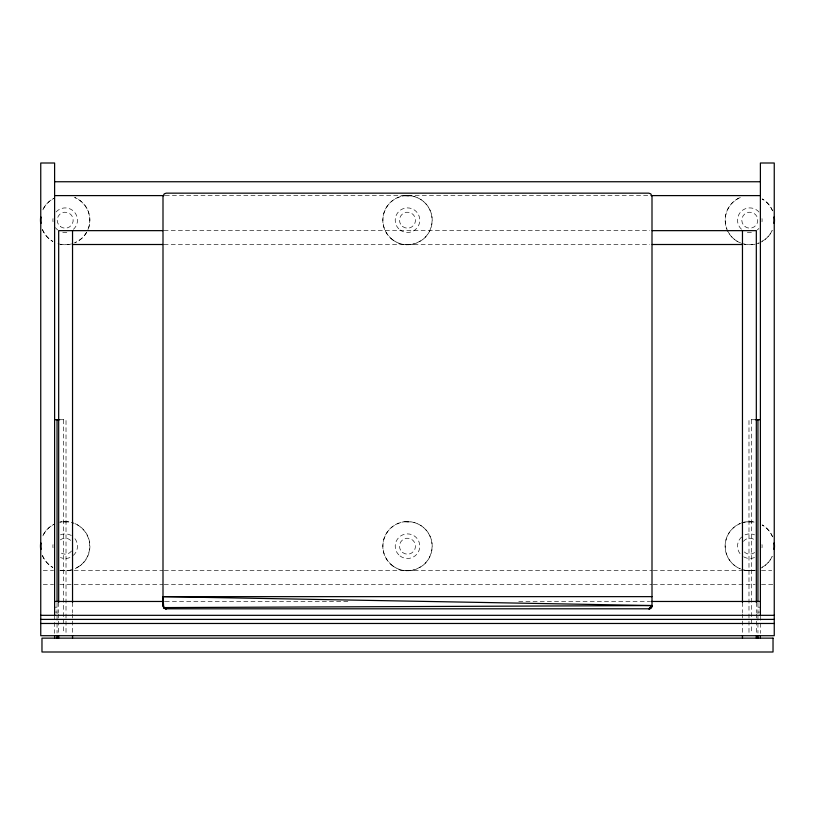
<?xml version="1.0" encoding="UTF-8"?>
<svg xmlns="http://www.w3.org/2000/svg" width="815" height="815" viewBox="0 0 815 815"><rect width="100%" height="100%" fill="white"/><g stroke="black" fill="none" stroke-linecap="round" stroke-linejoin="round"><path stroke-width="0.61" stroke-dasharray="4.08 3.06" d="M762.32 241.077L764.816 239.641A24.521 24.521 0 0 0 772.202 230.564M762.32 567.077L764.816 565.641A24.521 24.521 0 0 0 772.202 556.564M165.241 195.6L649.759 195.6M164.059 230.645L649.667 230.645M164.059 244.5L649.667 244.5M59.678 419.725L66.015 419.725L66.015 612.748M755.322 419.725L748.985 419.725L748.985 612.748M43.297 570.5L53.484 570.5M59.852 570.5L163 570.5M164.273 570.5L652 570.5M653.273 570.5L755.148 570.5M761.516 570.5L771.703 570.5M43.297 584.355L53.484 584.355M59.852 584.355L163 584.355M164.273 584.355L652 584.355M653.273 584.355L755.148 584.355M761.516 584.355L774.25 584.355M165.241 601.47L348.362 601.47M518.778 601.47L649.759 601.47M54.605 607.175L57.05 607.175M757.95 607.175L760.395 607.175M54.605 612.065L57.05 612.065M757.95 612.065L760.395 612.065M408.936 195.875L404.281 195.875L410.719 195.875A24.521 24.521 0 0 1 422.557 239.702L416.934 242.839A24.593 24.593 0 0 1 383.641 226.529A24.593 24.593 0 0 1 404.26 195.753M751.236 521.875L746.581 521.875L753.019 521.875A24.521 24.521 0 0 1 755.128 522.262A24.593 24.593 0 0 0 741.344 523.098M408.936 521.875L404.281 521.875L410.719 521.875A24.521 24.521 0 0 1 422.557 565.702L416.934 568.839A24.593 24.593 0 0 1 383.641 552.529A24.593 24.593 0 0 1 404.26 521.753M66.636 521.875L61.981 521.875L68.419 521.875A24.521 24.521 0 0 1 73.635 523.159A24.593 24.593 0 0 0 59.852 522.181M760.395 616.13L760.395 633.306M757.95 602.591L757.95 615.284M757.95 616.13L757.95 633.061M756.32 602.489L756.32 612.676M756.32 613.95L756.32 633.051M751.43 419.725L751.43 633.061M748.985 614.021L748.985 633.061M742.465 602.489L742.465 612.676M742.465 613.95L742.465 633.051M72.535 602.489L72.535 612.676M72.535 613.95L72.535 633.051M66.015 614.021L66.015 633.061M63.57 419.725L63.57 633.061M58.68 602.489L58.68 612.676M58.68 613.95L58.68 633.051M57.05 602.591L57.05 615.284M57.05 616.13L57.05 633.061M54.605 615.325L54.605 633.306M56.113 211.91A12.296 12.296 0 0 1 74.236 211.859A12.296 12.296 0 0 1 72.708 229.922M66.81 232.377A12.296 12.296 0 0 1 60.473 231.542M57.692 229.922A12.296 12.296 0 0 1 55.42 227.65M53.006 221.782A12.296 12.296 0 0 1 53.006 218.593M86.522 232.428A24.593 24.593 0 0 1 74.654 242.89L80.216 239.641A24.521 24.521 0 0 0 86.604 232.479M71.598 243.93A24.593 24.593 0 0 1 57.763 243.624A24.593 24.593 0 0 0 71.577 243.858M42.889 209.852A24.593 24.593 0 0 1 54.768 197.923A24.593 24.593 0 0 0 42.777 209.801M758.887 228.465A12.296 12.296 0 0 1 757.308 229.922M751.41 232.377A12.296 12.296 0 0 1 745.073 231.542M741.467 229.229A12.296 12.296 0 0 1 741.518 211.105A12.296 12.296 0 0 1 759.58 212.735M761.994 218.593A12.296 12.296 0 0 1 761.994 221.782M772.111 230.523A24.593 24.593 0 0 1 760.232 242.452M756.198 243.93A24.593 24.593 0 0 0 759.254 242.89A24.593 24.593 0 0 1 756.177 243.858M755.148 244.194A24.593 24.593 0 0 1 741.344 243.278A24.593 24.593 0 0 0 755.128 244.123M727.489 230.523A24.593 24.593 0 0 0 740.346 242.89A24.593 24.593 0 0 1 727.408 230.564M740.346 197.485A24.593 24.593 0 0 0 727.062 229.555A24.593 24.593 0 0 1 740.315 197.413M772.539 210.82A24.593 24.593 0 0 0 762.147 198.921A24.521 24.521 0 0 1 772.589 210.8M754.68 552.519A7.997 7.997 0 0 1 743.443 551.032M743.443 541.343A7.997 7.997 0 0 1 754.68 539.866M754.527 557.542A12.296 12.296 0 0 1 742.292 555.922M740.02 553.65A12.296 12.296 0 0 1 742.292 536.453M745.073 534.834A12.296 12.296 0 0 1 754.527 534.834M761.994 544.593A12.296 12.296 0 0 1 761.994 547.782M772.111 556.523A24.593 24.593 0 0 1 760.232 568.452M755.148 570.194A24.593 24.593 0 0 1 741.344 569.278A24.593 24.593 0 0 0 755.128 570.123M740.346 523.485A24.593 24.593 0 0 0 740.346 568.89A24.593 24.593 0 0 1 740.315 523.413M772.539 536.82A24.593 24.593 0 0 0 762.147 524.921A24.521 24.521 0 0 1 772.589 536.8M741.314 523.016A24.593 24.593 0 0 1 746.56 521.753M71.557 551.032A7.997 7.997 0 0 1 60.32 552.519M60.32 539.866A7.997 7.997 0 0 1 71.557 541.343M74.98 538.735A12.296 12.296 0 0 1 72.708 555.922M69.927 557.542A12.296 12.296 0 0 1 60.473 557.542M53.006 547.782A12.296 12.296 0 0 1 53.006 544.593M60.473 534.834A12.296 12.296 0 0 1 72.708 536.453M71.598 569.93A24.593 24.593 0 0 1 59.852 570.194M42.889 535.852A24.593 24.593 0 0 1 54.768 523.923A24.593 24.593 0 0 0 42.777 535.801M71.577 569.858A24.593 24.593 0 0 1 59.862 570.174M59.841 522.12A24.593 24.593 0 0 1 61.96 521.753M80.216 565.641L74.634 568.839A24.593 24.593 0 0 0 74.654 523.485A24.521 24.521 0 0 1 80.257 565.702M402.641 226.529A7.997 7.997 0 0 0 415.426 221.222A7.997 7.997 0 0 0 404.434 212.807A7.997 7.997 0 0 0 402.641 226.529M400.022 229.952A12.296 12.296 0 0 0 419.694 221.782A12.296 12.296 0 0 0 402.783 208.834A12.296 12.296 0 0 0 400.022 229.952M392.545 239.712A24.593 24.593 0 0 0 431.879 223.381A24.593 24.593 0 0 0 398.077 197.475A24.593 24.593 0 0 0 392.545 239.712M402.641 552.529A7.997 7.997 0 0 0 415.426 547.222A7.997 7.997 0 0 0 404.434 538.807A7.997 7.997 0 0 0 402.641 552.529M400.022 555.952A12.296 12.296 0 0 0 419.694 547.782A12.296 12.296 0 0 0 402.783 534.834A12.296 12.296 0 0 0 400.022 555.952M392.545 565.712A24.593 24.593 0 0 0 431.879 549.381A24.593 24.593 0 0 0 398.077 523.475A24.593 24.593 0 0 0 392.545 565.712M60.341 226.529A7.997 7.997 0 0 0 73.126 221.222A7.997 7.997 0 0 0 62.134 212.807A7.997 7.997 0 0 0 60.341 226.529M87.938 229.555A24.593 24.593 0 0 0 74.654 197.485A24.521 24.521 0 0 1 88.03 229.586M42.462 229.555A24.593 24.593 0 0 0 52.853 241.454A24.593 24.593 0 0 1 42.38 229.586M744.941 226.529A7.997 7.997 0 0 0 757.726 221.222A7.997 7.997 0 0 0 746.734 212.807A7.997 7.997 0 0 0 744.941 226.529M42.462 555.555A24.593 24.593 0 0 0 52.853 567.454A24.593 24.593 0 0 1 42.38 555.586"/><path stroke-width="1.22" d="M648.74 608.795C658.113 601.776 643.575 615.294 652 605.565L652 196.415L650.778 193.868L648.74 193.155L166.26 193.155L164.222 193.868L163 196.415L163 605.565L164.222 608.092L166.26 608.805L648.74 608.805L651.287 607.582L652 605.545L163 596.641L163.336 606.981M649.484 608.713L651.287 607.582L652 605.565L163.713 607.582C168.328 609.854 163.54 609.263 163 605.545M54.605 181.745L760.395 181.745M54.605 195.6L163.968 195.6M651.032 195.6L760.395 195.6M162.796 230.645L58.68 230.645L58.68 602.489M652.204 230.645L756.32 230.645L756.32 602.489M72.535 244.5L162.796 244.5M652.204 244.5L742.465 244.5M54.605 419.725L59.678 419.725M755.322 419.725L760.395 419.725M652 596.641L163 596.641L163.713 607.582L166.26 608.805L163.713 607.582M54.605 601.47L163.968 601.47M651.032 601.47L760.395 601.47M40.75 615.325L774.25 615.325M40.75 619.4L774.25 619.4M40.75 623.475L774.25 623.475M760.395 615.325L760.395 163L774.25 163L774.25 635.7L40.75 635.7L40.75 163L54.605 163L54.605 615.325M760.395 635.608L760.395 638.145M757.95 419.725L757.95 601.317M757.95 635.608L757.95 638.145M756.32 635.598L756.32 638.145M742.465 230.645L742.465 602.489M742.465 635.598L742.465 638.145M72.535 230.645L72.535 602.489M72.535 635.598L72.535 638.145M58.68 635.598L58.68 638.145M57.05 419.725L57.05 601.317M57.05 635.608L57.05 638.145M54.605 635.608L54.605 638.145M40.821 223.381A24.593 24.593 0 0 1 40.821 216.994M40.709 223.392A24.593 24.593 0 0 1 40.699 216.984M774.179 216.994A24.593 24.593 0 0 1 774.179 223.381M774.26 216.984A24.521 24.521 0 0 1 774.281 223.392M774.179 542.994A24.593 24.593 0 0 1 774.179 549.381M774.26 542.984A24.521 24.521 0 0 1 774.281 549.391M40.821 549.381A24.593 24.593 0 0 1 40.821 542.994M40.709 549.391A24.593 24.593 0 0 1 40.699 542.984M773.028 638.145L41.973 638.145L41.973 652L773.028 652L773.028 638.145"/></g></svg>
